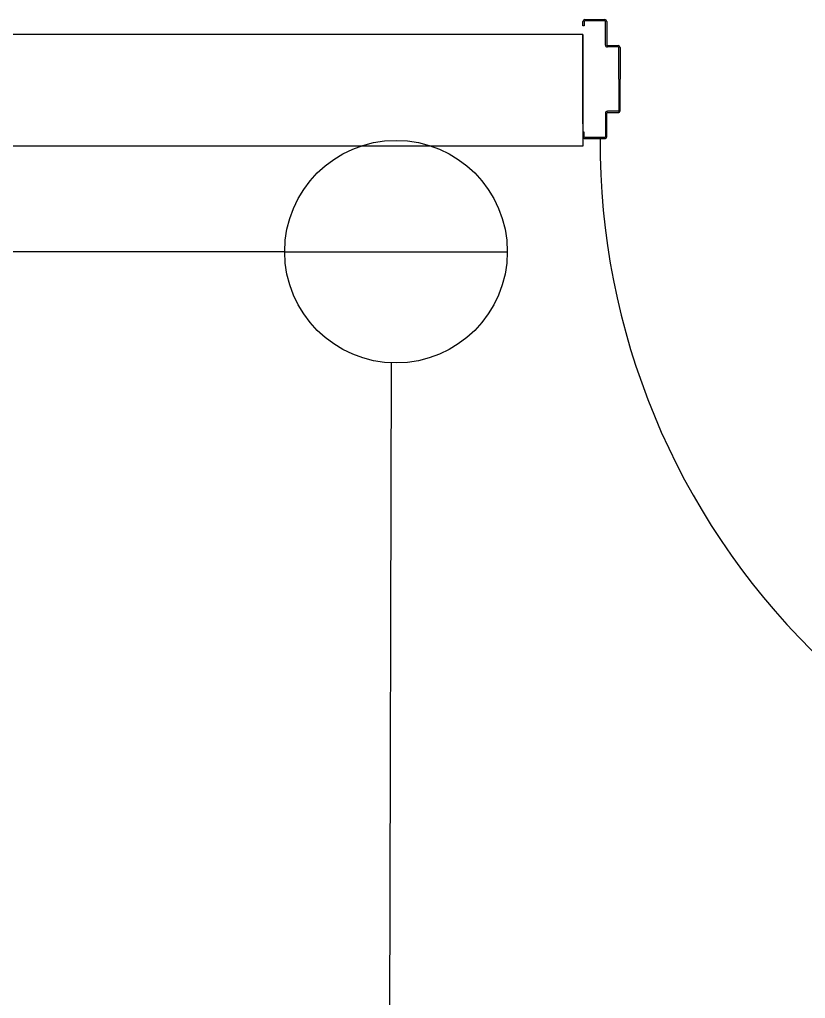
# Model space of a CAD drawing. Header units: inches. Extents: x 567429 to 582707, y 126347 to 133675.
# Drawn here: x 570069.8 to 570175.4, y 128568.3 to 128699.8 of the extents above; entities that cross this region are included whole.
import ezdxf

# ---------------------------------------------------------------- set-up
doc = ezdxf.new("R2010")
doc.units = ezdxf.units.IN
doc.header["$MEASUREMENT"] = 0
for name, color, linetype in [('Door', 1, 'Continuous'), ('SOCKET', 3, 'Continuous'), ('SOCKET WIRE', 4, 'Continuous'), ('wall kanaf', 4, 'Continuous')]:
    doc.layers.add(name, color=color, linetype=linetype)

# ---------------------------------------------------------------- blocks, each defined once
blk = doc.blocks.new('soc1 to')
at = {"layer": 'SOCKET', "color": 3}
blk.add_line((-12.31, 0), (12.31, 0), dxfattribs=at)
blk.add_circle((0, 0), 12.31, dxfattribs=at)

msp = doc.modelspace()

# ---------------------------------------------------------------- linework, layer by layer
at = {"layer": 'Door', "color": 15}
for p, q in [((570145.74, 128699.79), (570148.43, 128699.79)), ((570145.49, 128698.93), (570145.49, 128699.53)), ((570145.66, 128698.93), (570145.49, 128698.93)), ((570145.66, 128699.53), (570145.66, 128698.93)), ((570148.43, 128699.62), (570145.74, 128699.62)), ((570148.52, 128696.37), (570148.52, 128699.53)), ((570148.69, 128699.53), (570148.69, 128696.37)), ((570145.49, 128685.79), (570145.49, 128697.79)), ((570148.77, 128696.29), (570150.23, 128696.29)), ((570150.23, 128696.12), (570148.77, 128696.12)), ((570150.32, 128691.79), (570150.32, 128696.03)), ((570150.49, 128696.03), (570150.49, 128691.79)), ((570150.32, 128691.79), (570150.32, 128687.55)), ((570150.49, 128687.55), (570150.49, 128691.79)), ((570148.52, 128687.2), (570148.52, 128684.05)), ((570148.69, 128684.05), (570148.69, 128687.2)), ((570150.23, 128687.46), (570148.77, 128687.46)), ((570148.77, 128687.29), (570150.23, 128687.29)), ((570145.66, 128684.64), (570145.49, 128684.64)), ((570145.49, 128684.64), (570145.49, 128684.05)), ((570145.66, 128684.05), (570145.66, 128684.64)), ((570148.43, 128683.96), (570145.74, 128683.96)), ((570145.74, 128683.79), (570148.43, 128683.79))]:
    msp.add_line(p, q, dxfattribs=at)
for centre, radius, start, end in [((570145.74, 128699.53), 0.256, 90, 180), ((570148.43, 128699.53), 0.256, 360, 90), ((570145.74, 128699.53), 0.0855, 90, 180), ((570148.43, 128699.53), 0.0855, 360, 90), ((570148.77, 128696.37), 0.257, 180, 270), ((570148.77, 128696.37), 0.0855, 180, 270), ((570150.23, 128696.03), 0.257, 0, 90), ((570150.23, 128696.03), 0.0855, 0, 90), ((570148.77, 128687.2), 0.257, 90, 180), ((570148.77, 128687.2), 0.0855, 90, 180), ((570150.23, 128687.55), 0.0855, 270, 360), ((570150.23, 128687.55), 0.257, 270, 360), ((570145.74, 128684.05), 0.256, 180, 270), ((570145.74, 128684.05), 0.0855, 180, 270), ((570148.43, 128684.05), 0.0855, 270, 0), ((570148.43, 128684.05), 0.256, 270, 0)]:
    msp.add_arc(centre, radius, start, end, dxfattribs=at)
at = {"layer": 'Door', "color": 15, "linetype": 'Continuous', "ltscale": 100}
msp.add_arc((570243.89, 128683.28), 96.1, 179.6942, 270.8245, dxfattribs=at)
at = {"layer": 'SOCKET WIRE'}
for p, q in [((570105.42, 128668.6), (569960.53, 128668.6)), ((570119.23, 128415.02), (570119.75, 128653.66))]:
    msp.add_line(p, q, dxfattribs=at)
at = {"layer": 'wall kanaf', "color": 15, "ltscale": 0.1}
for p, q in [((570145.49, 128697.79), (569760.49, 128697.79)), ((570145.49, 128697.79), (570145.49, 128682.79)), ((570145.49, 128682.79), (569970.49, 128682.79))]:
    msp.add_line(p, q, dxfattribs=at)

# ---------------------------------------------------------------- block references
at = {"layer": 'SOCKET', "color": 3, "xscale": 1.214999999967404, "yscale": 1.214999999967404, "zscale": 1.214999999967404}
msp.add_blockref('soc1 to', (570120.37, 128668.6), dxfattribs=at)

doc.saveas('drawing.dxf')
